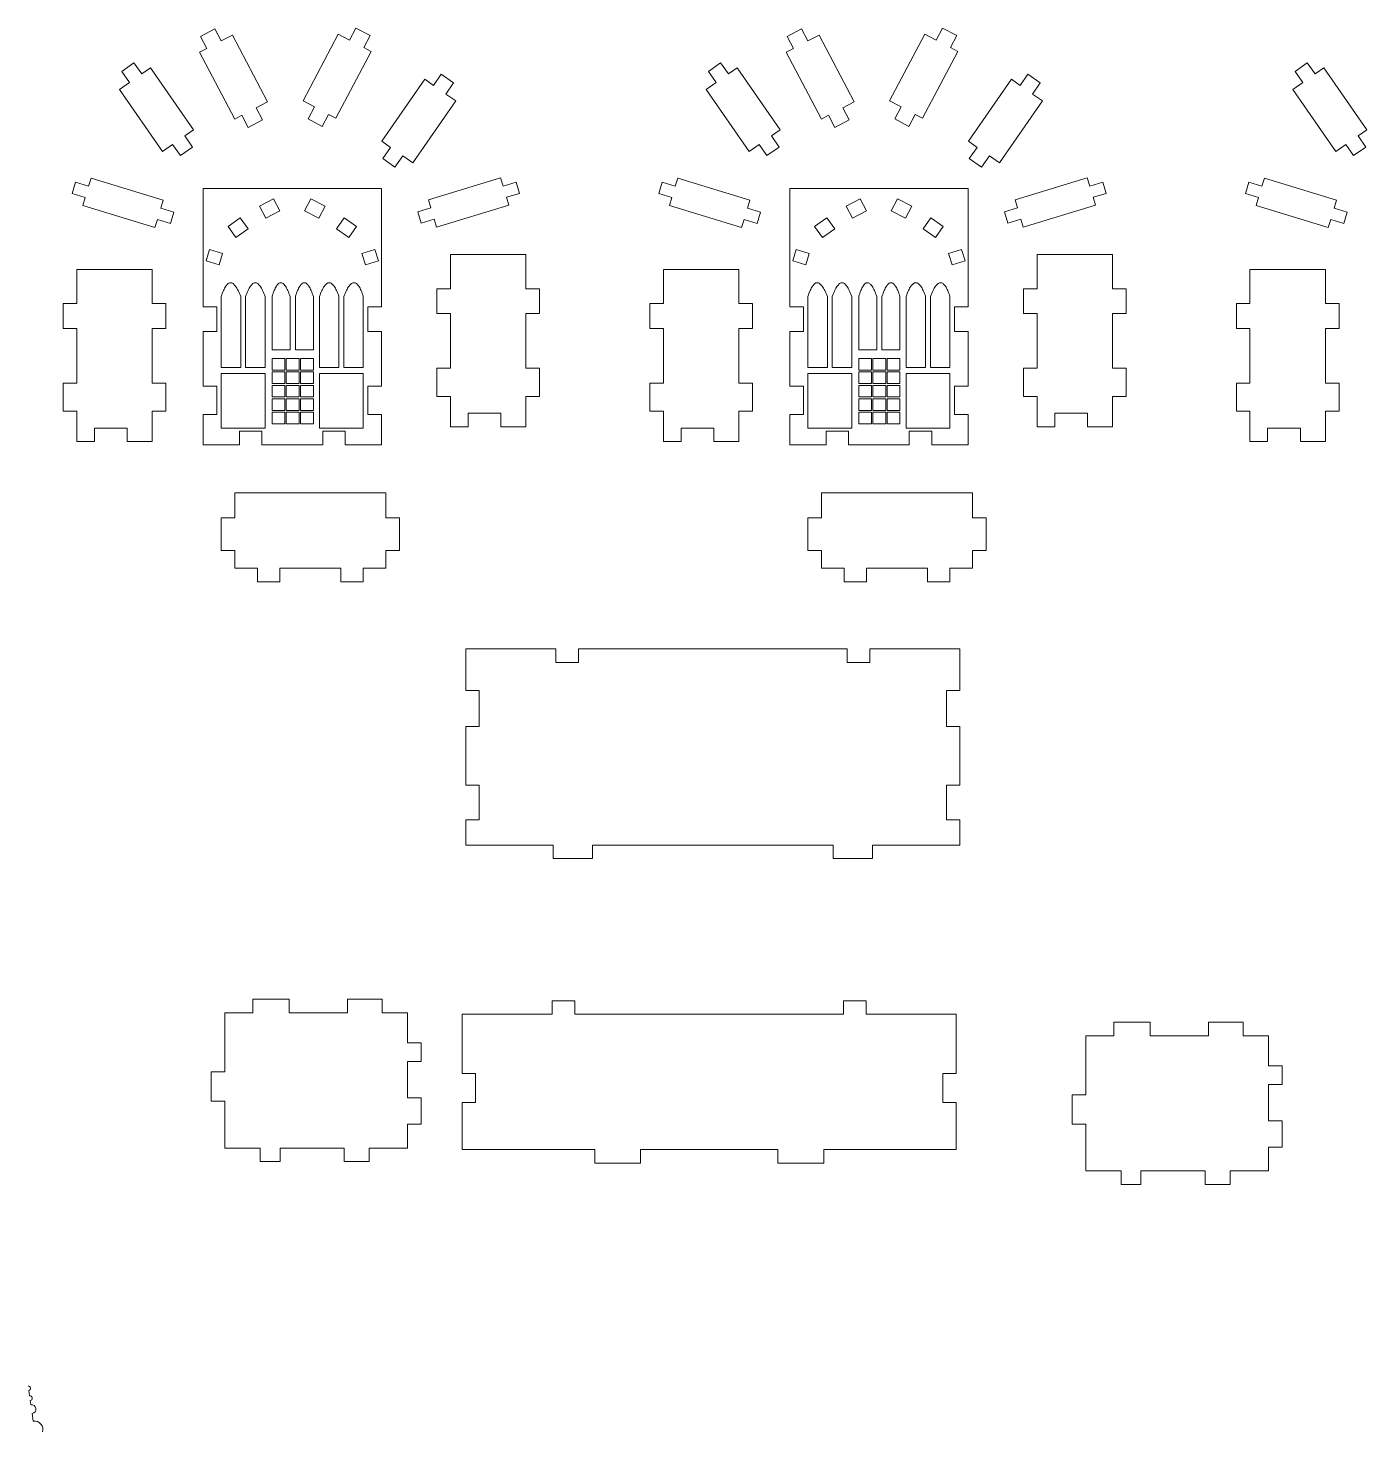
# Model space of a CAD drawing. Header units: millimetres. Extents: x -566 to 8079, y -1523 to 3979.
# Drawn here: x -42.4 to 253.2, y 3668.9 to 3978.7 of the extents above; entities that cross this region are included whole.
import ezdxf
from ezdxf.lldxf.tags import DXFTag

# ---------------------------------------------------------------- set-up
doc = ezdxf.new("R2010")
doc.units = ezdxf.units.MM
tags = doc.linetypes.add('CENTER', pattern=[10.16, 6.35, -1.27, 1.27, -1.27]).pattern_tags.tags
tags[10:11] = [DXFTag(74, 4), DXFTag(75, 0), DXFTag(340, '0'), DXFTag(46, 1.0), DXFTag(50, 0.0), DXFTag(44, 0.0), DXFTag(45, 0.0)]
tags[8:9] = [DXFTag(74, 4), DXFTag(75, 0), DXFTag(340, '0'), DXFTag(46, 1.0), DXFTag(50, 0.0), DXFTag(44, 0.0), DXFTag(45, 0.0)]
tags[6:7] = [DXFTag(74, 4), DXFTag(75, 0), DXFTag(340, '0'), DXFTag(46, 1.0), DXFTag(50, 0.0), DXFTag(44, 0.0), DXFTag(45, 0.0)]
tags[4:5] = [DXFTag(74, 4), DXFTag(75, 0), DXFTag(340, '0'), DXFTag(46, 1.0), DXFTag(50, 0.0), DXFTag(44, 0.0), DXFTag(45, 0.0)]

# ---------------------------------------------------------------- blocks, each defined once
blk = doc.blocks.new('DWG8')
at = {"color": 7, "linetype": 'Continuous', "lineweight": 15}
for p, q in [((727.84, 659.16), (730.98, 660.82)), ((732.38, 658.16), (730.98, 660.82)), ((760.75, 658.35), (762.15, 661.01)), ((762.15, 661.01), (765.29, 659.35)), ((857.35, 659.16), (860.5, 660.82)), ((861.9, 658.16), (860.5, 660.82)), ((890.27, 658.35), (891.66, 661.01)), ((891.66, 661.01), (894.81, 659.35)), ((729.24, 656.5), (727.84, 659.16)), ((732.38, 658.16), (734.89, 659.48)), ((734.89, 659.48), (742.65, 644.73)), ((758.25, 659.67), (750.48, 644.92)), ((758.25, 659.67), (760.75, 658.35)), ((763.89, 656.7), (765.29, 659.35)), ((858.75, 656.5), (857.35, 659.16)), ((861.9, 658.16), (864.4, 659.48)), ((864.4, 659.48), (872.17, 644.73)), ((887.76, 659.67), (879.99, 644.92)), ((887.76, 659.67), (890.27, 658.35)), ((893.41, 656.7), (894.81, 659.35)), ((727.64, 655.66), (729.24, 656.5)), ((727.64, 655.66), (735.4, 640.92)), ((765.49, 655.85), (757.73, 641.11)), ((763.89, 656.7), (765.49, 655.85)), ((857.15, 655.66), (858.75, 656.5)), ((857.15, 655.66), (864.92, 640.92)), ((895.01, 655.85), (887.24, 641.11)), ((893.41, 656.7), (895.01, 655.85)), ((710.44, 651.46), (713.16, 653.35)), ((712.16, 649), (710.44, 651.46)), ((714.87, 650.89), (713.16, 653.35)), ((714.87, 650.89), (716.81, 652.24)), ((716.81, 652.24), (726.33, 638.56)), ((779.3, 648.35), (781.01, 650.81)), ((781.01, 650.81), (783.72, 648.93)), ((839.96, 651.46), (842.67, 653.35)), ((841.67, 649), (839.96, 651.46)), ((844.38, 650.89), (842.67, 653.35)), ((844.38, 650.89), (846.32, 652.24)), ((846.32, 652.24), (855.84, 638.56)), ((908.82, 648.35), (910.53, 650.81)), ((910.53, 650.81), (913.24, 648.93)), ((969.48, 651.46), (972.19, 653.35)), ((971.19, 649), (969.48, 651.46)), ((973.9, 650.89), (972.19, 653.35)), ((973.9, 650.89), (975.84, 652.24)), ((975.84, 652.24), (985.36, 638.56)), ((709.95, 647.47), (712.16, 649)), ((777.36, 649.7), (767.84, 636.02)), ((777.36, 649.7), (779.3, 648.35)), ((782.01, 646.46), (783.72, 648.93)), ((839.47, 647.47), (841.67, 649)), ((906.88, 649.7), (897.36, 636.02)), ((906.88, 649.7), (908.82, 648.35)), ((911.53, 646.46), (913.24, 648.93)), ((968.98, 647.47), (971.19, 649)), ((709.95, 647.47), (719.47, 633.78)), ((740.15, 643.41), (742.65, 644.73)), ((750.48, 644.92), (752.98, 643.61)), ((784.22, 644.93), (774.7, 631.25)), ((782.01, 646.46), (784.22, 644.93)), ((839.47, 647.47), (848.98, 633.78)), ((869.66, 643.41), (872.17, 644.73)), ((879.99, 644.92), (882.5, 643.61)), ((913.73, 644.93), (904.22, 631.25)), ((911.53, 646.46), (913.73, 644.93)), ((968.98, 647.47), (978.5, 633.78)), ((735.4, 640.92), (737, 641.76)), ((737, 641.76), (738.4, 639.1)), ((740.15, 643.41), (741.55, 640.76)), ((752.98, 643.61), (751.59, 640.95)), ((756.13, 641.95), (754.73, 639.29)), ((756.13, 641.95), (757.73, 641.11)), ((864.92, 640.92), (866.52, 641.76)), ((866.52, 641.76), (867.92, 639.1)), ((869.66, 643.41), (871.06, 640.76)), ((882.5, 643.61), (881.1, 640.95)), ((885.64, 641.95), (884.25, 639.29)), ((885.64, 641.95), (887.24, 641.11)), ((724.39, 637.21), (726.33, 638.56)), ((741.55, 640.76), (738.4, 639.1)), ((754.73, 639.29), (751.59, 640.95)), ((853.9, 637.21), (855.84, 638.56)), ((871.06, 640.76), (867.92, 639.1)), ((884.25, 639.29), (881.1, 640.95)), ((983.42, 637.21), (985.36, 638.56)), ((719.47, 633.78), (721.67, 635.32)), ((721.67, 635.32), (723.39, 632.86)), ((724.39, 637.21), (726.1, 634.74)), ((767.84, 636.02), (769.78, 634.67)), ((848.98, 633.78), (851.19, 635.32)), ((851.19, 635.32), (852.9, 632.86)), ((853.9, 637.21), (855.62, 634.74)), ((897.36, 636.02), (899.3, 634.67)), ((978.5, 633.78), (980.71, 635.32)), ((980.71, 635.32), (982.42, 632.86)), ((983.42, 637.21), (985.13, 634.74)), ((726.1, 634.74), (723.39, 632.86)), ((769.78, 634.67), (768.07, 632.21)), ((770.78, 630.32), (768.07, 632.21)), ((772.49, 632.78), (770.78, 630.32)), ((772.49, 632.78), (774.7, 631.25)), ((855.62, 634.74), (852.9, 632.86)), ((899.3, 634.67), (897.58, 632.21)), ((900.3, 630.32), (897.58, 632.21)), ((902.01, 632.78), (900.3, 630.32)), ((902.01, 632.78), (904.22, 631.25)), ((985.13, 634.74), (982.42, 632.86)), ((699.51, 624.48), (700.26, 626.97)), ((703.13, 626.1), (700.26, 626.97)), ((703.13, 626.1), (703.67, 627.88)), ((703.67, 627.88), (719.62, 623.04)), ((794.1, 627.93), (778.15, 623.09)), ((794.1, 627.93), (794.64, 626.15)), ((794.64, 626.15), (797.51, 627.02)), ((797.51, 627.02), (798.27, 624.53)), ((829.02, 624.48), (829.78, 626.97)), ((832.65, 626.1), (829.78, 626.97)), ((832.65, 626.1), (833.19, 627.88)), ((833.19, 627.88), (849.14, 623.04)), ((923.62, 627.93), (907.67, 623.09)), ((923.62, 627.93), (924.16, 626.15)), ((924.16, 626.15), (927.03, 627.02)), ((927.03, 627.02), (927.78, 624.53)), ((958.54, 624.48), (959.29, 626.97)), ((962.16, 626.1), (959.29, 626.97)), ((962.16, 626.1), (962.71, 627.88)), ((962.71, 627.88), (978.65, 623.04)), ((702.38, 623.61), (699.51, 624.48)), ((701.85, 621.85), (702.38, 623.61)), ((719.08, 621.26), (719.62, 623.04)), ((728.44, 625.62), (728.44, 599.49)), ((767.77, 625.62), (728.44, 625.62)), ((740.85, 621.69), (743.99, 623.35)), ((743.99, 623.35), (745.39, 620.7)), ((750.82, 620.7), (752.22, 623.35)), ((752.22, 623.35), (755.36, 621.69)), ((767.77, 599.49), (767.77, 625.62)), ((778.15, 623.09), (778.69, 621.31)), ((795.39, 623.66), (798.27, 624.53)), ((795.39, 623.66), (795.93, 621.9)), ((831.89, 623.61), (829.02, 624.48)), ((831.36, 621.85), (831.89, 623.61)), ((848.6, 621.26), (849.14, 623.04)), ((857.95, 625.62), (857.95, 599.49)), ((897.29, 625.62), (857.95, 625.62)), ((870.37, 621.69), (873.51, 623.35)), ((873.51, 623.35), (874.91, 620.7)), ((880.33, 620.7), (881.73, 623.35)), ((881.73, 623.35), (884.88, 621.69)), ((897.29, 599.49), (897.29, 625.62)), ((907.67, 623.09), (908.21, 621.31)), ((924.91, 623.66), (927.78, 624.53)), ((924.91, 623.66), (925.44, 621.9)), ((961.41, 623.61), (958.54, 624.48)), ((960.88, 621.85), (961.41, 623.61)), ((978.11, 621.26), (978.65, 623.04)), ((701.85, 621.85), (717.79, 617.02)), ((719.08, 621.26), (721.95, 620.39)), ((721.95, 620.39), (721.2, 617.9)), ((742.25, 619.04), (740.85, 621.69)), ((745.39, 620.7), (742.25, 619.04)), ((753.96, 619.04), (750.82, 620.7)), ((755.36, 621.69), (753.96, 619.04)), ((778.69, 621.31), (775.82, 620.44)), ((776.58, 617.95), (775.82, 620.44)), ((795.93, 621.9), (779.98, 617.06)), ((831.36, 621.85), (847.31, 617.02)), ((848.6, 621.26), (851.47, 620.39)), ((851.47, 620.39), (850.71, 617.9)), ((871.76, 619.04), (870.37, 621.69)), ((874.91, 620.7), (871.76, 619.04)), ((883.48, 619.04), (880.33, 620.7)), ((884.88, 621.69), (883.48, 619.04)), ((908.21, 621.31), (905.34, 620.44)), ((906.09, 617.95), (905.34, 620.44)), ((925.44, 621.9), (909.49, 617.06)), ((960.88, 621.85), (976.83, 617.02)), ((978.11, 621.26), (980.98, 620.39)), ((980.98, 620.39), (980.23, 617.9)), ((717.79, 617.02), (718.33, 618.77)), ((718.33, 618.77), (721.2, 617.9)), ((733.92, 617.25), (736.63, 619.14)), ((735.63, 614.79), (733.92, 617.25)), ((738.34, 616.68), (735.63, 614.79)), ((736.63, 619.14), (738.34, 616.68)), ((757.87, 616.68), (759.58, 619.14)), ((760.58, 614.79), (757.87, 616.68)), ((759.58, 619.14), (762.29, 617.25)), ((762.29, 617.25), (760.58, 614.79)), ((779.45, 618.82), (776.58, 617.95)), ((779.45, 618.82), (779.98, 617.06)), ((847.31, 617.02), (847.84, 618.77)), ((847.84, 618.77), (850.71, 617.9)), ((863.43, 617.25), (866.14, 619.14)), ((865.15, 614.79), (863.43, 617.25)), ((867.86, 616.68), (865.15, 614.79)), ((866.14, 619.14), (867.86, 616.68)), ((887.38, 616.68), (889.1, 619.14)), ((890.1, 614.79), (887.38, 616.68)), ((889.1, 619.14), (891.81, 617.25)), ((891.81, 617.25), (890.1, 614.79)), ((908.96, 618.82), (906.09, 617.95)), ((908.96, 618.82), (909.49, 617.06)), ((976.83, 617.02), (977.36, 618.77)), ((977.36, 618.77), (980.23, 617.9)), ((729.1, 609.65), (729.85, 612.14)), ((729.85, 612.14), (732.73, 611.27)), ((732.73, 611.27), (731.97, 608.78)), ((763.48, 611.27), (766.36, 612.14)), ((764.24, 608.78), (763.48, 611.27)), ((766.36, 612.14), (767.11, 609.65)), ((783.01, 611.01), (783.01, 603.48)), ((799.68, 611.01), (783.01, 611.01)), ((799.68, 603.48), (799.68, 611.01)), ((858.62, 609.65), (859.37, 612.14)), ((859.37, 612.14), (862.24, 611.27)), ((862.24, 611.27), (861.49, 608.78)), ((893, 611.27), (895.87, 612.14)), ((893.76, 608.78), (893, 611.27)), ((895.87, 612.14), (896.63, 609.65)), ((912.53, 611.01), (912.53, 603.48)), ((929.19, 611.01), (912.53, 611.01)), ((929.19, 603.48), (929.19, 611.01)), ((700.51, 600.21), (700.51, 607.74)), ((700.51, 607.74), (717.18, 607.74)), ((717.18, 607.74), (717.18, 600.21)), ((731.97, 608.78), (729.1, 609.65)), ((767.11, 609.65), (764.24, 608.78)), ((830.03, 600.21), (830.03, 607.74)), ((830.03, 607.74), (846.69, 607.74)), ((846.69, 607.74), (846.69, 600.21)), ((861.49, 608.78), (858.62, 609.65)), ((896.63, 609.65), (893.76, 608.78)), ((959.54, 600.21), (959.54, 607.74)), ((959.54, 607.74), (976.21, 607.74)), ((976.21, 607.74), (976.21, 600.21)), ((732.43, 601.77), (732.43, 586.07)), ((736.74, 586.07), (736.74, 601.77)), ((737.8, 601.77), (737.8, 586.07)), ((742.1, 586.07), (742.1, 601.77)), ((743.65, 601.77), (743.65, 589.97)), ((747.63, 589.97), (747.63, 601.77)), ((748.78, 601.77), (748.78, 589.97)), ((752.76, 589.97), (752.76, 601.77)), ((754.11, 601.77), (754.11, 586.07)), ((758.41, 586.07), (758.41, 601.77)), ((759.47, 601.77), (759.47, 586.07)), ((763.78, 586.07), (763.78, 601.77)), ((780.01, 598), (780.01, 603.48)), ((783.01, 603.48), (780.01, 603.48)), ((799.68, 603.48), (802.68, 603.48)), ((802.68, 603.48), (802.68, 598)), ((861.95, 601.77), (861.95, 586.07)), ((866.25, 586.07), (866.25, 601.77)), ((867.32, 601.77), (867.32, 586.07)), ((871.62, 586.07), (871.62, 601.77)), ((873.17, 601.77), (873.17, 589.97)), ((877.15, 589.97), (877.15, 601.77)), ((878.29, 601.77), (878.29, 589.97)), ((882.27, 589.97), (882.27, 601.77)), ((883.62, 601.77), (883.62, 586.07)), ((887.92, 586.07), (887.92, 601.77)), ((888.99, 601.77), (888.99, 586.07)), ((893.29, 586.07), (893.29, 601.77)), ((909.53, 598), (909.53, 603.48)), ((912.53, 603.48), (909.53, 603.48)), ((929.19, 603.48), (932.19, 603.48)), ((932.19, 603.48), (932.19, 598)), ((697.51, 594.73), (697.51, 600.21)), ((700.51, 600.21), (697.51, 600.21)), ((717.18, 600.21), (720.18, 600.21)), ((720.18, 600.21), (720.18, 594.73)), ((728.44, 599.49), (731.44, 599.49)), ((731.44, 599.49), (731.44, 594.01)), ((764.77, 599.49), (767.77, 599.49)), ((764.77, 594.01), (764.77, 599.49)), ((783.01, 598), (780.01, 598)), ((783.01, 598), (783.01, 585.94)), ((799.68, 598), (802.68, 598)), ((799.68, 585.94), (799.68, 598)), ((827.03, 594.73), (827.03, 600.21)), ((830.03, 600.21), (827.03, 600.21)), ((846.69, 600.21), (849.69, 600.21)), ((849.69, 600.21), (849.69, 594.73)), ((857.95, 599.49), (860.95, 599.49)), ((860.95, 599.49), (860.95, 594.01)), ((894.29, 599.49), (897.29, 599.49)), ((894.29, 594.01), (894.29, 599.49)), ((912.53, 598), (909.53, 598)), ((912.53, 598), (912.53, 585.94)), ((929.19, 598), (932.19, 598)), ((929.19, 585.94), (929.19, 598)), ((956.54, 594.73), (956.54, 600.21)), ((959.54, 600.21), (956.54, 600.21)), ((976.21, 600.21), (979.21, 600.21)), ((979.21, 600.21), (979.21, 594.73)), ((700.51, 594.73), (697.51, 594.73)), ((700.51, 582.67), (700.51, 594.73)), ((717.18, 594.73), (720.18, 594.73)), ((717.18, 594.73), (717.18, 582.67)), ((728.44, 594.01), (728.44, 581.95)), ((731.44, 594.01), (728.44, 594.01)), ((767.77, 594.01), (764.77, 594.01)), ((767.77, 581.95), (767.77, 594.01)), ((830.03, 594.73), (827.03, 594.73)), ((830.03, 582.67), (830.03, 594.73)), ((846.69, 594.73), (849.69, 594.73)), ((846.69, 594.73), (846.69, 582.67)), ((857.95, 594.01), (857.95, 581.95)), ((860.95, 594.01), (857.95, 594.01)), ((897.29, 594.01), (894.29, 594.01)), ((897.29, 581.95), (897.29, 594.01)), ((959.54, 594.73), (956.54, 594.73)), ((959.54, 582.67), (959.54, 594.73)), ((976.21, 594.73), (979.21, 594.73)), ((976.21, 594.73), (976.21, 582.67)), ((743.65, 589.97), (747.63, 589.97)), ((748.78, 589.97), (752.76, 589.97)), ((873.17, 589.97), (877.15, 589.97)), ((878.29, 589.97), (882.27, 589.97)), ((732.43, 586.07), (736.74, 586.07)), ((737.8, 586.07), (742.1, 586.07)), ((743.65, 588.08), (743.65, 585.52)), ((746.47, 588.08), (743.65, 588.08)), ((746.47, 585.52), (746.47, 588.08)), ((746.79, 588.08), (746.79, 585.52)), ((749.62, 588.08), (746.79, 588.08)), ((749.62, 585.52), (749.62, 588.08)), ((752.76, 588.08), (749.94, 588.08)), ((749.94, 588.08), (749.94, 585.52)), ((752.76, 585.52), (752.76, 588.08)), ((754.11, 586.07), (758.41, 586.07)), ((759.47, 586.07), (763.78, 586.07)), ((780.01, 579.73), (780.01, 585.94)), ((783.01, 585.94), (780.01, 585.94)), ((799.68, 585.94), (802.68, 585.94)), ((802.68, 585.94), (802.68, 579.73)), ((861.95, 586.07), (866.25, 586.07)), ((867.32, 586.07), (871.62, 586.07)), ((873.17, 588.08), (873.17, 585.52)), ((875.99, 588.08), (873.17, 588.08)), ((875.99, 585.52), (875.99, 588.08)), ((876.31, 588.08), (876.31, 585.52)), ((879.13, 588.08), (876.31, 588.08)), ((879.13, 585.52), (879.13, 588.08)), ((882.27, 588.08), (879.45, 588.08)), ((879.45, 588.08), (879.45, 585.52)), ((882.27, 585.52), (882.27, 588.08)), ((883.62, 586.07), (887.92, 586.07)), ((888.99, 586.07), (893.29, 586.07)), ((909.53, 579.73), (909.53, 585.94)), ((912.53, 585.94), (909.53, 585.94)), ((929.19, 585.94), (932.19, 585.94)), ((932.19, 585.94), (932.19, 579.73)), ((697.51, 576.46), (697.51, 582.67)), ((700.51, 582.67), (697.51, 582.67)), ((717.18, 582.67), (720.18, 582.67)), ((720.18, 582.67), (720.18, 576.46)), ((742.1, 584.74), (732.43, 584.74)), ((732.43, 584.74), (732.43, 572.71)), ((742.1, 572.71), (742.1, 584.74)), ((743.65, 585.52), (746.47, 585.52)), ((743.65, 585.12), (743.65, 582.55)), ((746.47, 585.12), (743.65, 585.12)), ((743.65, 582.55), (746.47, 582.55)), ((746.47, 582.55), (746.47, 585.12)), ((746.79, 585.52), (749.62, 585.52)), ((749.62, 585.12), (746.79, 585.12)), ((746.79, 585.12), (746.79, 582.55)), ((746.79, 582.55), (749.62, 582.55)), ((749.62, 582.55), (749.62, 585.12)), ((749.94, 585.52), (752.76, 585.52)), ((749.94, 585.12), (749.94, 582.55)), ((752.76, 585.12), (749.94, 585.12)), ((749.94, 582.55), (752.76, 582.55)), ((752.76, 582.55), (752.76, 585.12)), ((754.11, 584.74), (754.11, 572.71)), ((763.78, 584.74), (754.11, 584.74)), ((763.78, 572.71), (763.78, 584.74)), ((827.03, 576.46), (827.03, 582.67)), ((830.03, 582.67), (827.03, 582.67)), ((846.69, 582.67), (849.69, 582.67)), ((849.69, 582.67), (849.69, 576.46)), ((871.62, 584.74), (861.95, 584.74)), ((861.95, 584.74), (861.95, 572.71)), ((871.62, 572.71), (871.62, 584.74)), ((873.17, 585.52), (875.99, 585.52)), ((873.17, 585.12), (873.17, 582.55)), ((875.99, 585.12), (873.17, 585.12)), ((873.17, 582.55), (875.99, 582.55)), ((875.99, 582.55), (875.99, 585.12)), ((876.31, 585.52), (879.13, 585.52)), ((879.13, 585.12), (876.31, 585.12)), ((876.31, 585.12), (876.31, 582.55)), ((876.31, 582.55), (879.13, 582.55)), ((879.13, 582.55), (879.13, 585.12)), ((879.45, 585.52), (882.27, 585.52)), ((879.45, 585.12), (879.45, 582.55)), ((882.27, 585.12), (879.45, 585.12)), ((879.45, 582.55), (882.27, 582.55)), ((882.27, 582.55), (882.27, 585.12)), ((883.62, 584.74), (883.62, 572.71)), ((893.29, 584.74), (883.62, 584.74)), ((893.29, 572.71), (893.29, 584.74)), ((956.54, 576.46), (956.54, 582.67)), ((959.54, 582.67), (956.54, 582.67)), ((976.21, 582.67), (979.21, 582.67)), ((979.21, 582.67), (979.21, 576.46)), ((728.44, 581.95), (731.44, 581.95)), ((731.44, 581.95), (731.44, 575.74)), ((743.65, 582.16), (743.65, 579.59)), ((746.47, 582.16), (743.65, 582.16)), ((743.65, 579.59), (746.47, 579.59)), ((746.47, 579.59), (746.47, 582.16)), ((746.79, 582.16), (746.79, 579.59)), ((749.62, 582.16), (746.79, 582.16)), ((746.79, 579.59), (749.62, 579.59)), ((749.62, 579.59), (749.62, 582.16)), ((749.94, 582.16), (749.94, 579.59)), ((752.76, 582.16), (749.94, 582.16)), ((749.94, 579.59), (752.76, 579.59)), ((752.76, 579.59), (752.76, 582.16)), ((764.77, 581.95), (767.77, 581.95)), ((764.77, 575.74), (764.77, 581.95)), ((783.01, 579.73), (780.01, 579.73)), ((783.01, 579.73), (783.01, 573.01)), ((799.68, 579.73), (802.68, 579.73)), ((799.68, 573.01), (799.68, 579.73)), ((857.95, 581.95), (860.95, 581.95)), ((860.95, 581.95), (860.95, 575.74)), ((873.17, 582.16), (873.17, 579.59)), ((875.99, 582.16), (873.17, 582.16)), ((873.17, 579.59), (875.99, 579.59)), ((875.99, 579.59), (875.99, 582.16)), ((876.31, 582.16), (876.31, 579.59)), ((879.13, 582.16), (876.31, 582.16)), ((876.31, 579.59), (879.13, 579.59)), ((879.13, 579.59), (879.13, 582.16)), ((879.45, 582.16), (879.45, 579.59)), ((882.27, 582.16), (879.45, 582.16)), ((879.45, 579.59), (882.27, 579.59)), ((882.27, 579.59), (882.27, 582.16)), ((894.29, 581.95), (897.29, 581.95)), ((894.29, 575.74), (894.29, 581.95)), ((912.53, 579.73), (909.53, 579.73)), ((912.53, 579.73), (912.53, 573.01)), ((929.19, 579.73), (932.19, 579.73)), ((929.19, 573.01), (929.19, 579.73)), ((700.51, 576.46), (697.51, 576.46)), ((700.51, 569.74), (700.51, 576.46)), ((717.18, 576.46), (720.18, 576.46)), ((717.18, 576.46), (717.18, 569.74)), ((743.65, 579.2), (743.65, 576.63)), ((746.47, 579.2), (743.65, 579.2)), ((743.65, 576.63), (746.47, 576.63)), ((746.47, 576.63), (746.47, 579.2)), ((746.79, 579.2), (746.79, 576.63)), ((749.62, 579.2), (746.79, 579.2)), ((746.79, 576.63), (749.62, 576.63)), ((749.62, 576.63), (749.62, 579.2)), ((749.94, 579.2), (749.94, 576.63)), ((752.76, 579.2), (749.94, 579.2)), ((749.94, 576.63), (752.76, 576.63)), ((752.76, 576.63), (752.76, 579.2)), ((830.03, 576.46), (827.03, 576.46)), ((830.03, 569.74), (830.03, 576.46)), ((846.69, 576.46), (849.69, 576.46)), ((846.69, 576.46), (846.69, 569.74)), ((873.17, 579.2), (873.17, 576.63)), ((875.99, 579.2), (873.17, 579.2)), ((873.17, 576.63), (875.99, 576.63)), ((875.99, 576.63), (875.99, 579.2)), ((876.31, 579.2), (876.31, 576.63)), ((879.13, 579.2), (876.31, 579.2)), ((876.31, 576.63), (879.13, 576.63)), ((879.13, 576.63), (879.13, 579.2)), ((879.45, 579.2), (879.45, 576.63)), ((882.27, 579.2), (879.45, 579.2)), ((879.45, 576.63), (882.27, 576.63)), ((882.27, 576.63), (882.27, 579.2)), ((959.54, 576.46), (956.54, 576.46)), ((959.54, 569.74), (959.54, 576.46)), ((976.21, 576.46), (979.21, 576.46)), ((976.21, 576.46), (976.21, 569.74)), ((728.44, 575.74), (728.44, 569.02)), ((731.44, 575.74), (728.44, 575.74)), ((743.65, 576.23), (743.65, 573.67)), ((746.47, 576.23), (743.65, 576.23)), ((743.65, 573.67), (746.47, 573.67)), ((746.47, 573.67), (746.47, 576.23)), ((746.79, 576.23), (746.79, 573.67)), ((749.62, 576.23), (746.79, 576.23)), ((746.79, 573.67), (749.62, 573.67)), ((749.62, 573.67), (749.62, 576.23)), ((749.94, 576.23), (749.94, 573.67)), ((752.76, 576.23), (749.94, 576.23)), ((749.94, 573.67), (752.76, 573.67)), ((752.76, 573.67), (752.76, 576.23)), ((767.77, 575.74), (764.77, 575.74)), ((767.77, 569.02), (767.77, 575.74)), ((786.91, 576.01), (794.14, 576.01)), ((786.91, 576.01), (786.91, 573.01)), ((794.14, 573.01), (794.14, 576.01)), ((857.95, 575.74), (857.95, 569.02)), ((860.95, 575.74), (857.95, 575.74)), ((873.17, 576.23), (873.17, 573.67)), ((875.99, 576.23), (873.17, 576.23)), ((873.17, 573.67), (875.99, 573.67)), ((875.99, 573.67), (875.99, 576.23)), ((876.31, 576.23), (876.31, 573.67)), ((879.13, 576.23), (876.31, 576.23)), ((876.31, 573.67), (879.13, 573.67)), ((879.13, 573.67), (879.13, 576.23)), ((879.45, 576.23), (879.45, 573.67)), ((882.27, 576.23), (879.45, 576.23)), ((879.45, 573.67), (882.27, 573.67)), ((882.27, 573.67), (882.27, 576.23)), ((897.29, 575.74), (894.29, 575.74)), ((897.29, 569.02), (897.29, 575.74)), ((916.42, 576.01), (923.66, 576.01)), ((916.42, 576.01), (916.42, 573.01)), ((923.66, 573.01), (923.66, 576.01)), ((704.41, 569.74), (704.41, 572.74)), ((711.64, 572.74), (704.41, 572.74)), ((711.64, 572.74), (711.64, 569.74)), ((732.43, 572.71), (742.1, 572.71)), ((736.43, 569.02), (736.43, 572.02)), ((736.43, 572.02), (741.39, 572.02)), ((741.39, 572.02), (741.39, 569.02)), ((754.11, 572.71), (763.78, 572.71)), ((754.82, 572.02), (759.78, 572.02)), ((754.82, 569.02), (754.82, 572.02)), ((759.78, 572.02), (759.78, 569.02)), ((786.91, 573.01), (783.01, 573.01)), ((799.68, 573.01), (794.14, 573.01)), ((833.93, 569.74), (833.93, 572.74)), ((841.16, 572.74), (833.93, 572.74)), ((841.16, 572.74), (841.16, 569.74)), ((861.95, 572.71), (871.62, 572.71)), ((865.95, 569.02), (865.95, 572.02)), ((865.95, 572.02), (870.91, 572.02)), ((870.91, 572.02), (870.91, 569.02)), ((883.62, 572.71), (893.29, 572.71)), ((884.33, 572.02), (889.3, 572.02)), ((884.33, 569.02), (884.33, 572.02)), ((889.3, 572.02), (889.3, 569.02)), ((916.42, 573.01), (912.53, 573.01)), ((929.19, 573.01), (923.66, 573.01)), ((963.44, 569.74), (963.44, 572.74)), ((970.68, 572.74), (963.44, 572.74)), ((970.68, 572.74), (970.68, 569.74)), ((700.51, 569.74), (704.41, 569.74)), ((711.64, 569.74), (717.18, 569.74)), ((728.44, 569.02), (736.43, 569.02)), ((741.39, 569.02), (754.82, 569.02)), ((759.78, 569.02), (767.77, 569.02)), ((830.03, 569.74), (833.93, 569.74)), ((841.16, 569.74), (846.69, 569.74)), ((857.95, 569.02), (865.95, 569.02)), ((870.91, 569.02), (884.33, 569.02)), ((889.3, 569.02), (897.29, 569.02)), ((959.54, 569.74), (963.44, 569.74)), ((970.68, 569.74), (976.21, 569.74)), ((735.43, 552.93), (735.43, 558.46)), ((735.43, 558.46), (768.76, 558.46)), ((768.76, 558.46), (768.76, 552.93)), ((864.94, 552.93), (864.94, 558.46)), ((864.94, 558.46), (898.28, 558.46)), ((898.28, 558.46), (898.28, 552.93)), ((732.43, 545.7), (732.43, 552.93)), ((732.43, 552.93), (735.43, 552.93)), ((768.76, 552.93), (771.76, 552.93)), ((771.76, 552.93), (771.76, 545.7)), ((861.94, 545.7), (861.94, 552.93)), ((861.94, 552.93), (864.94, 552.93)), ((898.28, 552.93), (901.28, 552.93)), ((901.28, 552.93), (901.28, 545.7)), ((735.43, 545.7), (732.43, 545.7)), ((735.43, 541.8), (735.43, 545.7)), ((771.76, 545.7), (768.76, 545.7)), ((768.76, 545.7), (768.76, 541.8)), ((864.94, 545.7), (861.94, 545.7)), ((864.94, 541.8), (864.94, 545.7)), ((901.28, 545.7), (898.28, 545.7)), ((898.28, 545.7), (898.28, 541.8)), ((740.42, 541.8), (735.43, 541.8)), ((740.42, 541.8), (740.42, 538.8)), ((758.81, 541.8), (745.38, 541.8)), ((745.38, 541.8), (745.38, 538.8)), ((758.81, 541.8), (758.81, 538.8)), ((768.76, 541.8), (763.77, 541.8)), ((763.77, 541.8), (763.77, 538.8)), ((869.93, 541.8), (864.94, 541.8)), ((869.93, 541.8), (869.93, 538.8)), ((888.32, 541.8), (874.9, 541.8)), ((874.9, 541.8), (874.9, 538.8)), ((888.32, 541.8), (888.32, 538.8)), ((898.28, 541.8), (893.28, 541.8)), ((893.28, 541.8), (893.28, 538.8)), ((745.38, 538.8), (740.42, 538.8)), ((763.77, 538.8), (758.81, 538.8)), ((874.9, 538.8), (869.93, 538.8)), ((893.28, 538.8), (888.32, 538.8)), ((786.39, 524.03), (786.39, 514.85)), ((806.31, 524.03), (786.39, 524.03)), ((806.31, 524.03), (806.31, 521.03)), ((811.28, 521.03), (811.28, 524.03)), ((870.63, 524.03), (811.28, 524.03)), ((870.63, 524.03), (870.63, 521.03)), ((895.51, 524.03), (875.59, 524.03)), ((875.59, 521.03), (875.59, 524.03)), ((895.51, 514.85), (895.51, 524.03)), ((806.31, 521.03), (811.28, 521.03)), ((870.63, 521.03), (875.59, 521.03)), ((789.39, 514.85), (786.39, 514.85)), ((789.39, 506.85), (789.39, 514.85)), ((895.51, 514.85), (892.51, 514.85)), ((892.51, 514.85), (892.51, 506.85)), ((786.39, 506.85), (786.39, 493.93)), ((786.39, 506.85), (789.39, 506.85)), ((892.51, 506.85), (895.51, 506.85)), ((895.51, 493.93), (895.51, 506.85)), ((789.39, 493.93), (786.39, 493.93)), ((789.39, 486.28), (789.39, 493.93)), ((895.51, 493.93), (892.51, 493.93)), ((892.51, 493.93), (892.51, 486.28)), ((786.39, 486.28), (786.39, 480.7)), ((786.39, 486.28), (789.39, 486.28)), ((892.51, 486.28), (895.51, 486.28)), ((895.51, 480.7), (895.51, 486.28)), ((786.39, 480.7), (805.71, 480.7)), ((805.71, 480.7), (805.71, 477.7)), ((814.36, 480.7), (867.55, 480.7)), ((814.36, 477.7), (814.36, 480.7)), ((867.55, 480.7), (867.55, 477.7)), ((876.2, 480.7), (895.51, 480.7)), ((876.2, 477.7), (876.2, 480.7)), ((805.71, 477.7), (814.36, 477.7)), ((867.55, 477.7), (876.2, 477.7)), ((739.4, 443.66), (739.4, 446.66)), ((747.4, 446.66), (739.4, 446.66)), ((747.4, 443.66), (747.4, 446.66)), ((760.32, 443.66), (760.32, 446.66)), ((767.97, 446.66), (760.32, 446.66)), ((767.97, 443.66), (767.97, 446.66)), ((805.51, 443.35), (805.51, 446.35)), ((805.51, 446.35), (810.48, 446.35)), ((810.48, 443.35), (810.48, 446.35)), ((869.83, 443.35), (869.83, 446.35)), ((869.83, 446.35), (874.79, 446.35)), ((874.79, 443.35), (874.79, 446.35)), ((733.22, 443.66), (733.22, 430.62)), ((739.4, 443.66), (733.22, 443.66)), ((760.32, 443.66), (747.4, 443.66)), ((773.55, 443.66), (767.97, 443.66)), ((773.55, 437.05), (773.55, 443.66)), ((785.59, 430.3), (785.59, 443.35)), ((785.59, 443.35), (805.51, 443.35)), ((810.48, 443.35), (869.83, 443.35)), ((874.79, 443.35), (894.71, 443.35)), ((894.71, 443.35), (894.71, 430.3)), ((929.47, 438.63), (929.47, 441.63)), ((929.47, 441.63), (937.47, 441.63)), ((937.47, 438.63), (937.47, 441.63)), ((950.39, 438.63), (950.39, 441.63)), ((950.39, 441.63), (958.05, 441.63)), ((958.05, 438.63), (958.05, 441.63)), ((776.55, 437.05), (773.55, 437.05)), ((776.55, 432.92), (776.55, 437.05)), ((923.29, 425.58), (923.29, 438.63)), ((923.29, 438.63), (929.47, 438.63)), ((937.47, 438.63), (950.39, 438.63)), ((958.05, 438.63), (963.63, 438.63)), ((963.63, 438.63), (963.63, 432.01)), ((773.55, 432.92), (776.55, 432.92)), ((773.55, 424.88), (773.55, 432.92)), ((963.63, 432.01), (966.63, 432.01)), ((966.63, 432.01), (966.63, 427.89)), ((733.22, 430.62), (730.22, 430.62)), ((730.22, 430.62), (730.22, 424.18)), ((785.59, 430.3), (788.59, 430.3)), ((788.59, 430.3), (788.59, 423.87)), ((891.71, 430.3), (894.71, 430.3)), ((891.71, 423.87), (891.71, 430.3)), ((966.63, 427.89), (963.63, 427.89)), ((963.63, 427.89), (963.63, 419.84)), ((776.55, 424.88), (773.55, 424.88)), ((776.55, 419.07), (776.55, 424.88)), ((920.29, 419.14), (920.29, 425.58)), ((923.29, 425.58), (920.29, 425.58)), ((733.22, 424.18), (730.22, 424.18)), ((733.22, 424.18), (733.22, 413.83)), ((785.59, 413.52), (785.59, 423.87)), ((788.59, 423.87), (785.59, 423.87)), ((894.71, 423.87), (891.71, 423.87)), ((894.71, 423.87), (894.71, 413.52)), ((773.55, 419.07), (776.55, 419.07)), ((773.55, 413.83), (773.55, 419.07)), ((923.29, 419.14), (920.29, 419.14)), ((923.29, 408.79), (923.29, 419.14)), ((963.63, 419.84), (966.63, 419.84)), ((966.63, 419.84), (966.63, 414.03)), ((733.22, 413.83), (741.04, 413.83)), ((741.04, 413.83), (741.04, 410.83)), ((745.4, 413.83), (759.58, 413.83)), ((745.4, 410.83), (745.4, 413.83)), ((759.58, 413.83), (759.58, 410.83)), ((765.07, 413.83), (773.55, 413.83)), ((765.07, 410.83), (765.07, 413.83)), ((814.87, 413.52), (785.59, 413.52)), ((814.87, 410.52), (814.87, 413.52)), ((855.3, 413.52), (825.01, 413.52)), ((825.01, 413.52), (825.01, 410.52)), ((855.3, 410.52), (855.3, 413.52)), ((894.71, 413.52), (865.43, 413.52)), ((865.43, 413.52), (865.43, 410.52)), ((966.63, 414.03), (963.63, 414.03)), ((963.63, 414.03), (963.63, 408.79)), ((741.04, 410.83), (745.4, 410.83)), ((759.58, 410.83), (765.07, 410.83)), ((825.01, 410.52), (814.87, 410.52)), ((865.43, 410.52), (855.3, 410.52)), ((931.12, 408.79), (923.29, 408.79)), ((931.12, 405.79), (931.12, 408.79)), ((949.66, 408.79), (935.47, 408.79)), ((935.47, 408.79), (935.47, 405.79)), ((949.66, 405.79), (949.66, 408.79)), ((963.63, 408.79), (955.15, 408.79)), ((955.15, 408.79), (955.15, 405.79)), ((935.47, 405.79), (931.12, 405.79)), ((955.15, 405.79), (949.66, 405.79)), ((689.91, 360.34), (690.08, 359.18)), ((690.25, 358.09), (690.38, 357.2)), ((690.67, 355.23), (690.92, 353.55))]:
    blk.add_line(p, q, dxfattribs=at)
for centre, radius, start in [((689.84, 360.81), 0.474, 278.4544), ((690.16, 358.63), 0.553, 278.4544), ((690.52, 356.21), 0.996, 278.4544), ((691.19, 351.71), 1.86, 343.3886)]:
    blk.add_arc(centre, radius, start, 98.4544, dxfattribs=at)
for points, knots in [([(736.74, 601.77), (736.55, 602.22), (736.23, 603.01), (735.73, 603.88), (735.32, 604.37), (735.05, 604.62), (734.77, 604.77), (734.48, 604.83), (734.2, 604.78), (733.93, 604.62), (733.66, 604.37), (733.29, 603.88), (732.85, 603), (732.58, 602.22), (732.43, 601.77)], [0, 0, 0, 0, 0.18664, 0.329045, 0.384932, 0.431823, 0.471483, 0.506767, 0.541645, 0.580182, 0.625496, 0.679526, 0.817781, 1, 1, 1, 1]), ([(742.1, 601.77), (741.94, 602.22), (741.64, 603.01), (741.17, 603.88), (740.78, 604.37), (740.51, 604.62), (740.24, 604.77), (739.95, 604.83), (739.67, 604.77), (739.39, 604.62), (739.12, 604.37), (738.73, 603.88), (738.27, 603.01), (737.97, 602.22), (737.8, 601.77)], [0, 0, 0, 0, 0.184401, 0.324721, 0.379677, 0.425793, 0.464902, 0.500004, 0.535098, 0.574207, 0.620323, 0.675279, 0.815599, 1, 1, 1, 1]), ([(747.63, 601.77), (747.46, 602.22), (747.17, 603), (746.72, 603.88), (746.35, 604.37), (746.1, 604.62), (745.84, 604.77), (745.57, 604.83), (745.31, 604.77), (745.05, 604.62), (744.81, 604.37), (744.46, 603.87), (744.05, 603), (743.8, 602.22), (743.65, 601.77)], [0, 0, 0, 0, 0.188699, 0.33147, 0.386838, 0.432708, 0.470878, 0.504405, 0.537647, 0.575068, 0.619892, 0.674046, 0.814135, 1, 1, 1, 1]), ([(752.76, 601.77), (752.6, 602.22), (752.33, 603), (751.9, 603.87), (751.54, 604.37), (751.29, 604.62), (751.03, 604.77), (750.77, 604.83), (750.5, 604.77), (750.25, 604.62), (750, 604.37), (749.64, 603.87), (749.21, 603), (748.93, 602.22), (748.78, 601.77)], [0, 0, 0, 0, 0.187266, 0.32869, 0.383443, 0.428807, 0.466605, 0.499998, 0.533392, 0.571196, 0.616554, 0.671307, 0.812731, 1, 1, 1, 1]), ([(758.41, 601.77), (758.24, 602.22), (757.94, 603.01), (757.48, 603.88), (757.09, 604.37), (756.82, 604.62), (756.54, 604.77), (756.26, 604.83), (755.97, 604.77), (755.7, 604.62), (755.43, 604.37), (755.04, 603.88), (754.57, 603.01), (754.27, 602.22), (754.11, 601.77)], [0, 0, 0, 0, 0.184401, 0.324721, 0.379678, 0.425794, 0.464902, 0.499997, 0.535099, 0.574207, 0.620323, 0.67528, 0.815596, 1, 1, 1, 1]), ([(763.78, 601.77), (763.63, 602.22), (763.36, 603), (762.92, 603.88), (762.55, 604.37), (762.28, 604.62), (762.01, 604.78), (761.73, 604.83), (761.44, 604.77), (761.16, 604.62), (760.89, 604.37), (760.48, 603.88), (759.98, 603.01), (759.66, 602.22), (759.47, 601.77)], [0, 0, 0, 0, 0.182216, 0.320475, 0.374504, 0.419819, 0.458356, 0.493234, 0.528518, 0.568171, 0.615068, 0.670955, 0.81336, 1, 1, 1, 1]), ([(866.25, 601.77), (866.07, 602.22), (865.74, 603.01), (865.25, 603.88), (864.84, 604.37), (864.56, 604.62), (864.28, 604.77), (864, 604.83), (863.71, 604.78), (863.44, 604.62), (863.18, 604.37), (862.81, 603.88), (862.37, 603), (862.1, 602.22), (861.95, 601.77)], [0, 0, 0, 0, 0.18664, 0.329045, 0.384932, 0.431823, 0.471483, 0.506767, 0.541645, 0.580182, 0.625496, 0.679526, 0.817781, 1, 1, 1, 1]), ([(871.62, 601.77), (871.45, 602.22), (871.16, 603.01), (870.69, 603.88), (870.3, 604.37), (870.03, 604.62), (869.75, 604.77), (869.47, 604.83), (869.18, 604.77), (868.91, 604.62), (868.64, 604.37), (868.25, 603.88), (867.78, 603.01), (867.49, 602.22), (867.32, 601.77)], [0, 0, 0, 0, 0.184401, 0.324721, 0.379677, 0.425793, 0.464902, 0.500004, 0.535098, 0.574207, 0.620323, 0.675279, 0.815599, 1, 1, 1, 1]), ([(877.15, 601.77), (876.98, 602.22), (876.69, 603), (876.24, 603.88), (875.87, 604.37), (875.61, 604.62), (875.35, 604.77), (875.09, 604.83), (874.82, 604.77), (874.57, 604.62), (874.33, 604.37), (873.98, 603.87), (873.57, 603), (873.31, 602.22), (873.17, 601.77)], [0, 0, 0, 0, 0.188699, 0.33147, 0.386838, 0.432708, 0.470878, 0.504405, 0.537647, 0.575068, 0.619892, 0.674046, 0.814135, 1, 1, 1, 1]), ([(882.27, 601.77), (882.12, 602.22), (881.85, 603), (881.41, 603.87), (881.05, 604.37), (880.81, 604.62), (880.55, 604.77), (880.28, 604.83), (880.02, 604.77), (879.76, 604.62), (879.51, 604.37), (879.15, 603.87), (878.72, 603), (878.45, 602.22), (878.29, 601.77)], [0, 0, 0, 0, 0.187266, 0.32869, 0.383443, 0.428807, 0.466605, 0.499998, 0.533392, 0.571196, 0.616554, 0.671307, 0.812731, 1, 1, 1, 1]), ([(887.92, 601.77), (887.76, 602.22), (887.46, 603.01), (886.99, 603.88), (886.6, 604.37), (886.33, 604.62), (886.06, 604.77), (885.77, 604.83), (885.49, 604.77), (885.21, 604.62), (884.94, 604.37), (884.55, 603.88), (884.09, 603.01), (883.79, 602.22), (883.62, 601.77)], [0, 0, 0, 0, 0.184401, 0.324721, 0.379678, 0.425794, 0.464902, 0.499997, 0.535099, 0.574207, 0.620323, 0.67528, 0.815596, 1, 1, 1, 1]), ([(893.29, 601.77), (893.14, 602.22), (892.87, 603), (892.43, 603.88), (892.06, 604.37), (891.8, 604.62), (891.53, 604.78), (891.25, 604.83), (890.96, 604.77), (890.68, 604.62), (890.4, 604.37), (890, 603.88), (889.5, 603.01), (889.17, 602.22), (888.99, 601.77)], [0, 0, 0, 0, 0.182216, 0.320475, 0.374504, 0.419819, 0.458356, 0.493234, 0.528518, 0.568171, 0.615068, 0.670955, 0.81336, 1, 1, 1, 1])]:
    blk.add_open_spline(points, degree=3, knots=knots, dxfattribs=at)

msp = doc.modelspace()

# ---------------------------------------------------------------- block references
at = {"linetype": 'CENTER'}
msp.add_blockref('DWG8', (-732.15, 3317.71), dxfattribs=at)

doc.saveas('drawing.dxf')
